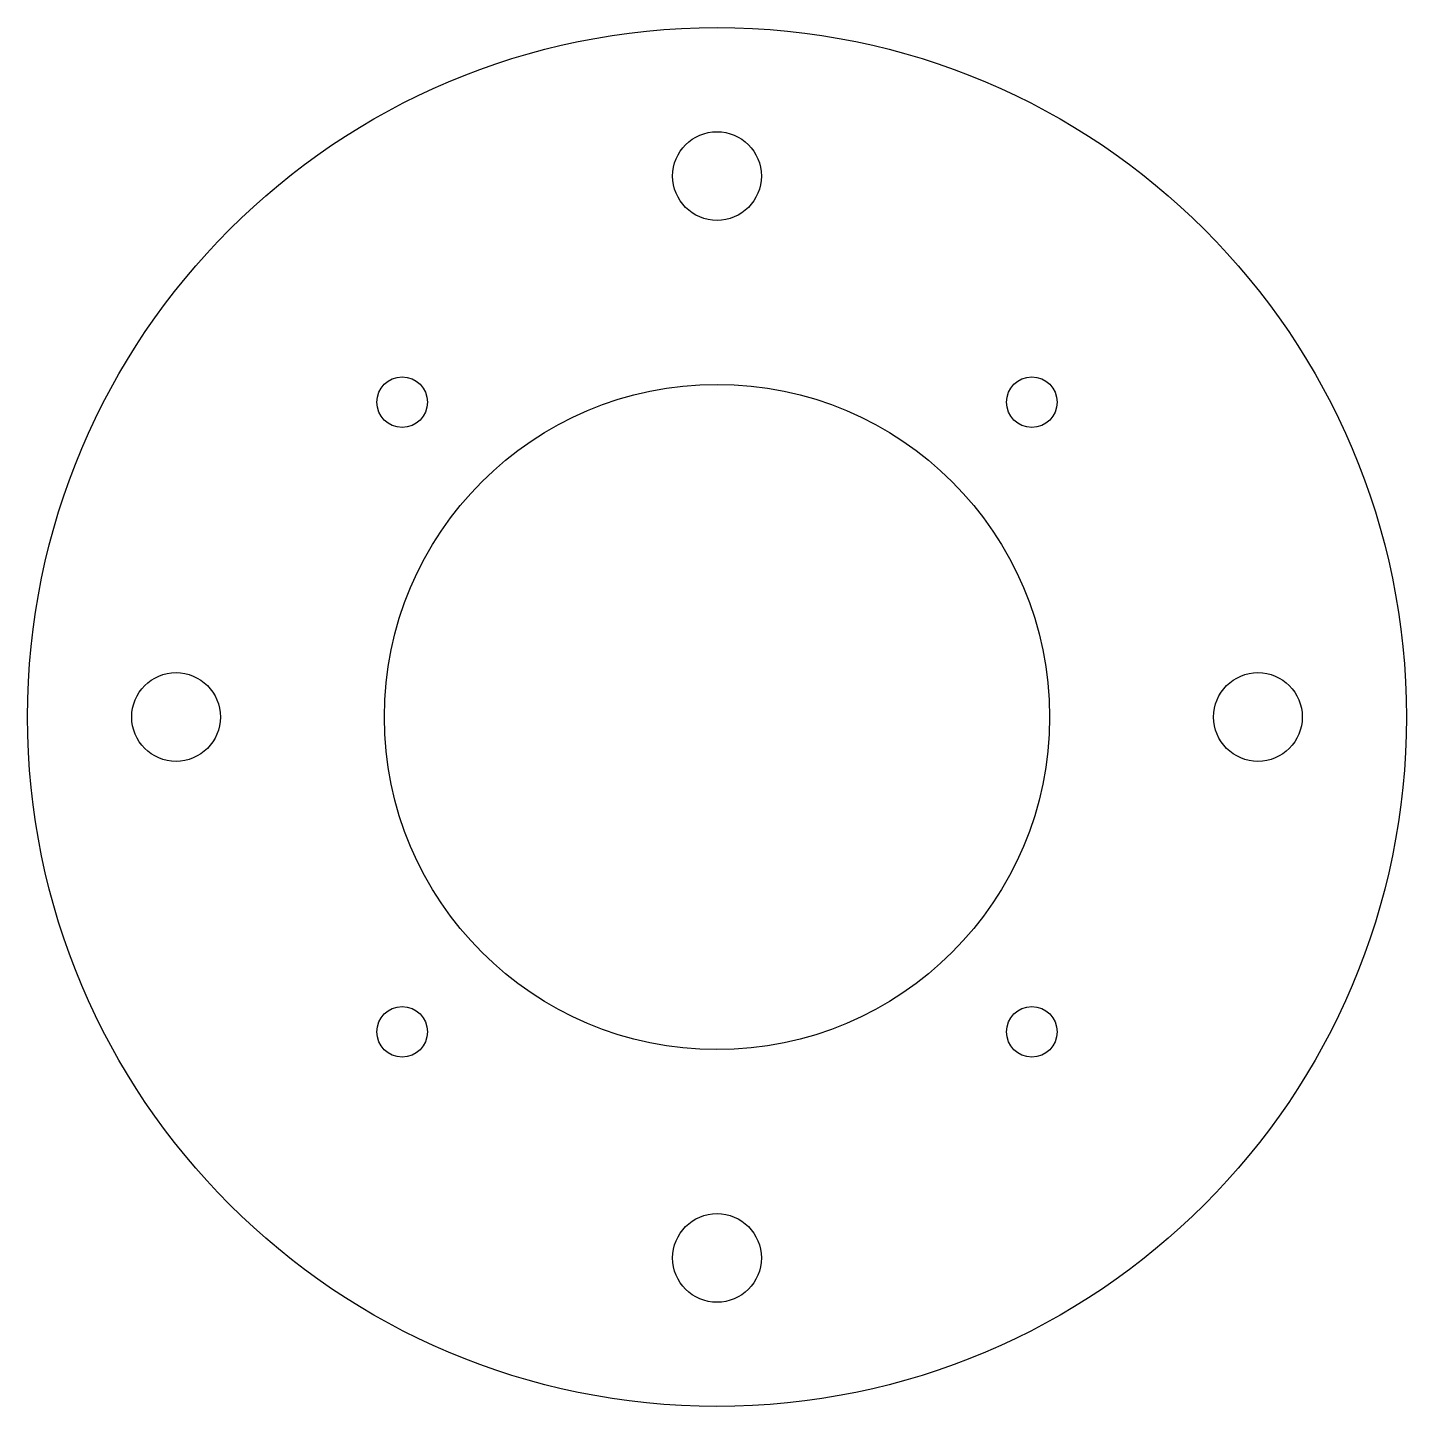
# Model space of a CAD drawing. Header units: inches. Extents: x -3 to 3, y -3 to 3.
import ezdxf

# ---------------------------------------------------------------- set-up
doc = ezdxf.new("R2010")
doc.units = ezdxf.units.IN
doc.header["$MEASUREMENT"] = 0

msp = doc.modelspace()

# ---------------------------------------------------------------- linework, layer by layer
for centre, radius in [((0, 0), 3), ((0, 2.354), 0.193), ((-1.37, 1.37), 0.11), ((0, 0), 1.4475), ((1.37, 1.37), 0.11), ((-2.354, 0), 0.193), ((2.354, 0), 0.193), ((-1.37, -1.37), 0.11), ((1.37, -1.37), 0.11), ((0, -2.354), 0.193)]:
    msp.add_circle(centre, radius)

doc.saveas('drawing.dxf')
